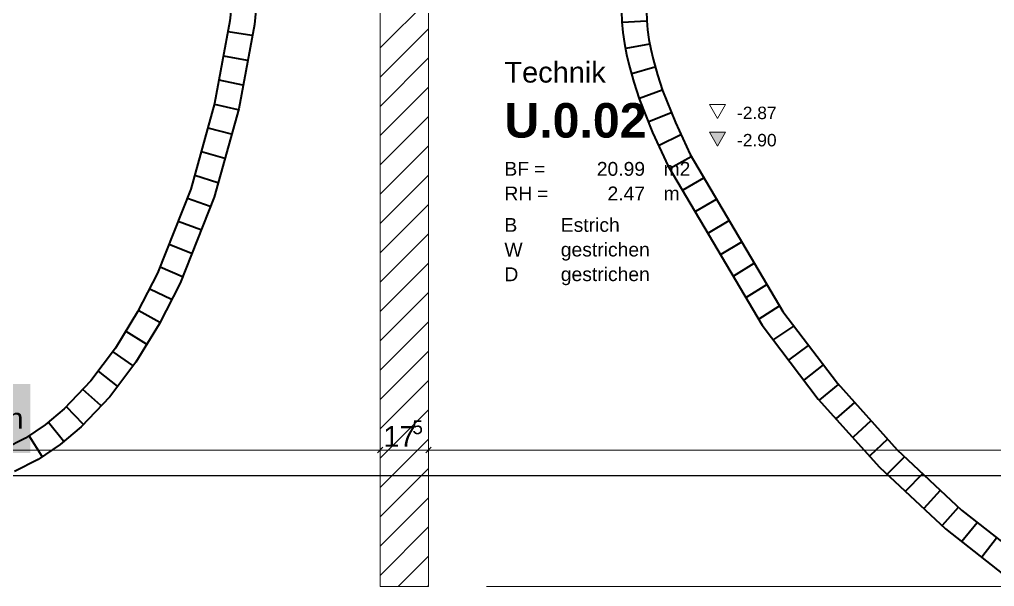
# Model space of a CAD drawing. Extents: x 0 to 1189, y 0 to 841.
# Drawn here: x 723.1 to 793.7, y 456.1 to 497.2 of the extents above; entities that cross this region are included whole.
import ezdxf
from ezdxf.lldxf.tags import DXFTag

# ---------------------------------------------------------------- set-up
doc = ezdxf.new("R2010")
doc.units = 0
doc.layers.get('0').update_dxf_attribs({"lineweight": 35})
for name, color, linetype, lineweight in [('211.6 Mauerwerk Kontur', 7, 'Continuous', 25), ('211.6 Mauerwerk Schraffur', 7, 'Continuous', 25), ('Bemassung', 7, 'Continuous', 25), ('Raumstempel', 7, 'Continuous', 25)]:
    doc.layers.add(name, color=color, linetype=linetype, lineweight=lineweight)
for name, color, linetype, lineweight, true_color in [('L_Auslass', 7, 'Continuous', 35, 0xababab), ('L_Mass', 5, 'Continuous', 25, 0x0000ff), ('L_Zuluft_eingelegt', 1, 'fein_strichliert', 35, 0xff0000)]:
    doc.layers.add(name, color=color, linetype=linetype, lineweight=lineweight, true_color=true_color)
doc.styles.get("Standard").update_dxf_attribs({"font": 'arial.ttf'})
tags = doc.linetypes.add('fein_strichliert', pattern=[4, 1, -2, 1]).pattern_tags.tags
tags[8:9] = [DXFTag(74, 4), DXFTag(75, 0), DXFTag(340, '0'), DXFTag(46, 0.0), DXFTag(50, 0.0), DXFTag(44, 0.0), DXFTag(45, 0.0)]
tags[6:7] = [DXFTag(74, 4), DXFTag(75, 0), DXFTag(340, '0'), DXFTag(46, 0.0), DXFTag(50, 0.0), DXFTag(44, 0.0), DXFTag(45, 0.0)]
tags[4:5] = [DXFTag(74, 4), DXFTag(75, 0), DXFTag(340, '0'), DXFTag(46, 0.0), DXFTag(50, 0.0), DXFTag(44, 0.0), DXFTag(45, 0.0)]

# ---------------------------------------------------------------- blocks, each defined once
blk = doc.blocks.new('Referenz-A0SO6TOG06', base_point=(4.401, 96.704))
at = {"layer": '211.6 Mauerwerk Kontur', "color": 0, "lineweight": 18}
for p, q in [((749.239, 529.123), (749.236, 456.123)), ((752.736, 456.123), (752.739, 529.123)), ((749.236, 456.123), (752.736, 456.123))]:
    blk.add_line(p, q, dxfattribs=at)
at = {"layer": '211.6 Mauerwerk Schraffur', "color": 0, "lineweight": 13}
for p, q in [((749.238, 495.116), (752.738, 498.616)), ((749.237, 492.994), (752.738, 496.495)), ((749.237, 490.873), (752.738, 494.373)), ((749.237, 488.752), (752.737, 492.252)), ((749.237, 486.63), (752.737, 490.13)), ((749.237, 484.509), (752.737, 488.009)), ((749.237, 482.388), (752.737, 485.888)), ((749.237, 480.266), (752.737, 483.766)), ((749.237, 478.145), (752.737, 481.645)), ((749.237, 476.023), (752.737, 479.524)), ((749.237, 473.902), (752.737, 477.402)), ((749.237, 471.781), (752.737, 475.281)), ((749.237, 469.659), (752.737, 473.159)), ((749.237, 467.538), (752.737, 471.038)), ((749.237, 465.416), (752.737, 468.917)), ((749.237, 463.295), (752.737, 466.795)), ((749.237, 461.174), (752.737, 464.674)), ((749.236, 459.052), (752.737, 462.552)), ((749.236, 456.931), (752.736, 460.431)), ((750.55, 456.123), (752.736, 458.31)), ((752.671, 456.123), (752.736, 456.188))]:
    blk.add_line(p, q, dxfattribs=at)
at = {"layer": 'Bemassung', "color": 0, "lineweight": 13}
for p, q in [((692.839, 466.001), (749.236, 466.001)), ((748.936, 466.001), (749.236, 466.001)), ((749.036, 465.801), (749.436, 466.201)), ((749.436, 466.201), (749.036, 465.801)), ((749.236, 458.123), (749.236, 466.376)), ((749.236, 458.123), (749.236, 466.376)), ((749.236, 466.001), (749.536, 466.001)), ((749.236, 466.001), (752.736, 466.001)), ((752.736, 466.001), (752.436, 466.001)), ((752.536, 465.801), (752.936, 466.201)), ((752.936, 466.201), (752.536, 465.801)), ((752.736, 458.123), (752.736, 466.376)), ((752.736, 466.376), (752.736, 458.123)), ((752.736, 466.001), (753.036, 466.001)), ((860.836, 466.001), (752.736, 466.001)), ((756.936, 456.123), (796.605, 456.123))]:
    blk.add_line(p, q, dxfattribs=at)
at = {"layer": 'Raumstempel', "color": 0, "lineweight": 13}
for p, q in [((773.066, 491.001), (773.648, 489.993)), ((774.23, 491.001), (773.066, 491.001)), ((773.648, 489.993), (774.23, 491.001)), ((773.066, 489.001), (773.648, 487.993)), ((774.23, 489.001), (773.066, 489.001)), ((773.648, 487.993), (774.23, 489.001))]:
    blk.add_line(p, q, dxfattribs=at)
for points in [[(773.648, 487.993), (773.648, 489.001), (773.066, 489.001)], [(773.648, 487.993), (774.23, 489.001), (773.648, 489.001)]]:
    blk.add_solid(points, dxfattribs=at)
at = {"layer": 'Bemassung', "color": 0, "linetype": 'Continuous', "lineweight": 13, "ltscale": 0.13, "attachment_point": 1}
for s, insert, char_height in [('{\\fArial;5}', (751.567, 468.141), 0.99), ('{\\fArial;17}', (749.465, 467.736), 1.5)]:
    blk.add_mtext(s, dxfattribs=dict(at, insert=insert, char_height=char_height))
at = {"layer": 'Raumstempel', "color": 0, "lineweight": 13, "attachment_point": 1}
for s, insert, char_height in [('{\\fArial;Technik}', (758.23, 494.093), 1.5), ('{\\fArial|b1|i0;U.0.02}', (758.23, 491.11), 2.5), ('{\\fArial;-2.87}', (775.066, 490.851), 0.9), ('{\\fArial;-2.90}', (775.066, 488.877), 0.9), ('{\\fArial;BF}', (758.23, 486.855), 1), ('{\\fArial;=}', (760.376, 486.855), 1), ('{\\fArial;20.99}', (764.916, 486.849), 1), ('{\\fArial;m2}', (769.749, 486.849), 1), ('{\\fArial;RH}', (758.23, 485.069), 1), ('{\\fArial;2.47}', (765.693, 485.07), 1), ('{\\fArial;m}', (769.749, 485.068), 1), ('{\\fArial;=}', (760.601, 485.069), 1), ('{\\fArial;B}', (758.23, 482.792), 1), ('{\\fArial;Estrich}', (762.31, 482.793), 1), ('{\\fArial;W}', (758.23, 481.006), 1), ('{\\fArial;gestrichen}', (762.31, 481.009), 1), ('{\\fArial;D}', (758.23, 479.22), 1), ('{\\fArial;gestrichen}', (762.31, 479.226), 1)]:
    blk.add_mtext(s, dxfattribs=dict(at, insert=insert, char_height=char_height))
blk = doc.blocks.new('Lüftungsrohr ComfoTube 90_ Rolle à 50 m-A0SO6TQY06', base_point=(765.422, 446.828))
at = {"color": 0, "linetype": 'ByBlock', "lineweight": -2, "ltscale": 0.35}
for p, q in [((766.716, 497.773), (766.736, 496.998)), ((768.513, 497.761), (768.53, 497.099)), ((766.736, 496.998), (766.803, 496.216)), ((768.509, 497.05), (766.766, 496.946)), ((768.53, 497.099), (768.588, 496.417)), ((766.803, 496.216), (766.913, 495.428)), ((768.588, 496.417), (768.686, 495.718)), ((766.913, 495.428), (767.062, 494.633)), ((768.686, 495.718), (768.82, 495.003)), ((768.725, 495.374), (767.008, 495.055)), ((768.82, 495.003), (768.989, 494.277)), ((767.062, 494.633), (767.249, 493.83)), ((768.989, 494.277), (769.305, 493.157)), ((767.249, 493.83), (767.588, 492.628)), ((769.124, 493.704), (767.445, 493.225)), ((767.588, 492.628), (767.996, 491.409)), ((769.305, 493.157), (769.683, 492.026)), ((769.646, 492.056), (768.011, 491.442)), ((769.683, 492.026), (770.61, 489.696)), ((767.996, 491.409), (768.96, 488.987)), ((770.299, 490.41), (768.686, 489.742)), ((770.61, 489.696), (771.681, 487.379)), ((768.96, 488.987), (770.088, 486.545)), ((770.995, 488.804), (769.422, 488.047)), ((771.739, 487.231), (770.221, 486.368)), ((771.681, 487.379), (778.371, 476.034)), ((770.088, 486.545), (776.879, 475.029)), ((772.65, 485.687), (771.139, 484.812)), ((773.561, 484.142), (772.056, 483.256)), ((774.472, 482.597), (772.974, 481.7)), ((775.383, 481.052), (773.892, 480.143)), ((776.294, 479.508), (774.81, 478.587)), ((777.204, 477.963), (775.728, 477.031)), ((778.115, 476.418), (776.646, 475.475)), ((778.371, 476.034), (782.335, 470.84)), ((776.879, 475.029), (780.951, 469.693)), ((779.147, 474.974), (777.702, 473.993)), ((780.223, 473.566), (778.811, 472.539)), ((781.298, 472.158), (779.92, 471.086)), ((782.378, 470.753), (781.035, 469.638)), ((782.335, 470.84), (786.67, 466.018)), ((780.951, 469.693), (785.385, 464.762)), ((783.569, 469.43), (782.251, 468.284)), ((784.759, 468.106), (783.468, 466.931)), ((785.949, 466.782), (784.685, 465.578)), ((786.67, 466.018), (791.317, 461.651)), ((787.183, 465.501), (785.947, 464.269)), ((785.385, 464.762), (790.145, 460.287)), ((788.48, 464.283), (787.273, 463.021)), ((789.776, 463.065), (788.6, 461.774)), ((791.071, 461.846), (789.927, 460.527)), ((791.317, 461.651), (796.224, 457.803)), ((790.145, 460.287), (795.185, 456.336)), ((792.452, 460.728), (791.343, 459.38)), ((793.85, 459.632), (792.777, 458.255))]:
    blk.add_line(p, q, dxfattribs=at)
blk = doc.blocks.new('Lüftungsrohr ComfoTube 90_ Rolle à 50 m-A0SO6TS806', base_point=(716.504, 463.244))
at = {"color": 0, "linetype": 'ByBlock', "lineweight": -2, "ltscale": 0.35}
for p, q in [((738.942, 502.795), (738.352, 497.06)), ((740.733, 502.664), (740.131, 496.806)), ((738.352, 497.06), (737.257, 491.085)), ((739.956, 495.993), (738.231, 496.261)), ((740.131, 496.806), (739.009, 490.682)), ((739.628, 494.201), (737.91, 494.512)), ((739.3, 492.409), (737.59, 492.763)), ((737.257, 491.085), (735.528, 484.885)), ((739.009, 490.682), (737.232, 484.312)), ((738.965, 490.619), (737.264, 491.015)), ((738.475, 488.862), (736.786, 489.304)), ((737.985, 487.106), (736.309, 487.592)), ((737.495, 485.35), (735.832, 485.881)), ((735.528, 484.885), (733.126, 478.812)), ((737.232, 484.312), (734.763, 478.072)), ((736.931, 483.62), (735.281, 484.193)), ((736.262, 481.928), (734.626, 482.537)), ((735.593, 480.235), (733.971, 480.882)), ((734.923, 478.543), (733.316, 479.227)), ((733.126, 478.812), (731.684, 475.993)), ((734.763, 478.072), (733.25, 475.113)), ((734.128, 476.883), (732.556, 477.643)), ((731.684, 475.993), (730.071, 473.372)), ((733.285, 475.236), (731.759, 476.085)), ((733.25, 475.113), (731.556, 472.359)), ((732.328, 473.661), (730.846, 474.585)), ((730.071, 473.372), (728.297, 471.017)), ((731.335, 472.108), (729.903, 473.106)), ((731.556, 472.359), (729.669, 469.855)), ((730.22, 470.627), (728.852, 471.712)), ((728.297, 471.017), (726.359, 468.977)), ((729.025, 469.213), (727.727, 470.381)), ((729.669, 469.855), (727.59, 467.667)), ((726.359, 468.977), (724.994, 467.833)), ((727.747, 467.868), (726.525, 469.116)), ((726.314, 466.63), (725.235, 468.003)), ((724.994, 467.833), (723.556, 466.864)), ((727.59, 467.667), (726.075, 466.397)), ((723.556, 466.864), (722.052, 466.088)), ((724.763, 465.543), (723.841, 467.025)), ((726.075, 466.397), (724.473, 465.317)), ((724.473, 465.317), (722.773, 464.44))]:
    blk.add_line(p, q, dxfattribs=at)
blk = doc.blocks.new('Bauteilbeschriftung-A0SO6TSE06', base_point=(715.817, 465.786))
at = {"color": 7, "linetype": 'ByBlock', "lineweight": -2, "ltscale": 0.35, "true_color": 0xffffff}
for points in [[(715.817, 465.786), (723.919, 465.786), (715.817, 470.786)], [(723.919, 465.786), (715.817, 470.786), (723.919, 470.786)]]:
    blk.add_solid(points, dxfattribs=at)
at = {"color": 0, "linetype": 'ByBlock', "lineweight": -2, "ltscale": 0.35, "insert": (716.317, 469.036), "char_height": 1.5, "attachment_point": 1}
blk.add_mtext('{\\fArial;10 m³/h}', dxfattribs=at)
blk = doc.blocks.new('Maß-A0SO6TT406', base_point=(714.254, 455.59))
at = {"color": 0, "linetype": 'ByBlock', "lineweight": -2, "ltscale": 0.25}
blk.add_line((885.712, 464.144), (714.254, 464.144), dxfattribs=at)

msp = doc.modelspace()

# ---------------------------------------------------------------- block references
at = {"color": 8, "lineweight": 25, "ltscale": 0.25, "true_color": 0x808080}
msp.add_blockref('Referenz-A0SO6TOG06', (4.401, 96.704), dxfattribs=at)
at = {"layer": 'L_Auslass', "ltscale": 0.35}
msp.add_blockref('Bauteilbeschriftung-A0SO6TSE06', (715.817, 465.786), dxfattribs=at)
at = {"layer": 'L_Mass', "ltscale": 0.25}
msp.add_blockref('Maß-A0SO6TT406', (714.254, 455.59), dxfattribs=at)
at = {"layer": 'L_Zuluft_eingelegt', "linetype": 'Continuous', "ltscale": 0.35}
for name, p in [('Lüftungsrohr ComfoTube 90_ Rolle à 50 m-A0SO6TS806', (716.504, 463.244)), ('Lüftungsrohr ComfoTube 90_ Rolle à 50 m-A0SO6TQY06', (765.422, 446.828))]:
    msp.add_blockref(name, p, dxfattribs=at)

doc.saveas('drawing.dxf')
